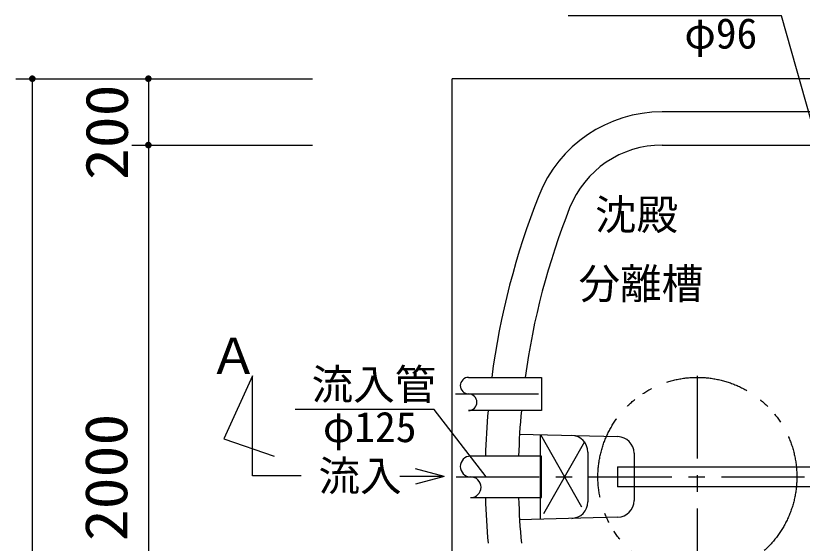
# Model space of a CAD drawing. Units: millimetres, scale not verified. Extents: x -14850 to 14850, y -10500 to 10500.
# Drawn here: x -11186 to -8814, y 1054 to 2644 of the extents above; entities that cross this region are included whole.
import ezdxf
from ezdxf.enums import TextEntityAlignment as Align

# ---------------------------------------------------------------- set-up
doc = ezdxf.new("R2010")
doc.units = ezdxf.units.MM
doc.header["$LTSCALE"] = 50
doc.linetypes.add('CHAIN1', pattern=[8, 5, -1, 1, -1])
doc.linetypes.add('DOUBLE_CHAIN1', pattern=[8.8, 5, -1, 0.6, -0.6, 0.6, -1])
for name, color, linetype, lineweight in [('0-0_空気管', 4, 'Continuous', 25), ('0-1_機器', 2, 'Continuous', 25), ('0-2_躯体', 5, 'Continuous', 25), ('0-5_製作', 5, 'Continuous', 25)]:
    doc.layers.add(name, color=color, linetype=linetype, lineweight=lineweight)
doc.styles.add('ＭＳ ゴシック', font='')
doc.styles.get('ＭＳ ゴシック').set_extended_font_data('MS Gothic')

msp = doc.modelspace()

# ---------------------------------------------------------------- linework, layer by layer
at = {"layer": '0-0_空気管', "color": 3}
for p, q in [((-8876.77, 2644.06), (-9520.09, 2644.06)), ((-9924.37, 1457.52), (-10344, 1457.52)), ((-9767.38, 1254.31), (-9924.37, 1457.52)), ((-9893.87, 1255.74), (-9980.81, 1279.03)), ((-9893.87, 1255.74), (-10028.16, 1255.74)), ((-9893.87, 1255.74), (-9980.81, 1232.44))]:
    msp.add_line(p, q, dxfattribs=at)
at = {"layer": '0-1_機器'}
msp.add_line((-9870.62, 54.31), (-9870.62, 2454.31), dxfattribs=at)
msp.add_lwpolyline([(-9870.62, 54.31), (-6070.62, 54.31), (-6070.62, 2454.31), (-9870.62, 2454.31)], dxfattribs=at)
at = {"layer": '0-1_機器', "color": 3}
msp.add_lwpolyline([(-10325.87, 1257.75), (-10472.23, 1257.75), (-10472.23, 1559.25), (-10558.74, 1368.92), (-10407.35, 1317.02)], dxfattribs=at)
at = {"layer": '0-2_躯体', "color": 3}
for p, q in [((-8510.62, 1344.31), (-8876.77, 2644.06)), ((-6965.62, 2354.31), (-9236.97, 2354.31)), ((-9236.97, 2254.31), (-8547.98, 2254.31)), ((-9667.93, 1383.38), (-9370.36, 1375.59)), ((-9603.9, 1126.92), (-9603.9, 1381.7)), ((-9460.97, 1329.25), (-9460.97, 1179.37)), ((-9321.67, 1325.61), (-9321.67, 1183.02)), ((-9371.67, 1284.31), (-9371.67, 1224.31)), ((-9371.67, 1284.31), (-7340.62, 1284.31)), ((-7340.62, 1224.31), (-9371.67, 1224.31)), ((-9814.37, 1191.81), (-9600.75, 1191.81)), ((-9370.36, 1133.04), (-9667.93, 1125.25))]:
    msp.add_line(p, q, dxfattribs=at)
at = {"layer": '0-2_躯体', "color": 3, "linetype": 'CHAIN1'}
for p, q in [((-9130.62, 909.32), (-9130.62, 1599.31)), ((-9859.65, 1504.31), (-9586.88, 1504.31)), ((-9603.9, 1381.7), (-9471.34, 1148.88)), ((-9471.34, 1359.74), (-9603.9, 1126.92)), ((-9857.83, 1254.31), (-6032.76, 1254.31))]:
    msp.add_line(p, q, dxfattribs=at)
at = {"layer": '0-2_躯体', "color": 3}
for points in [[(-9820.62, 1554.31), (-9600.75, 1554.31), (-9600.75, 1454.31), (-9820.62, 1454.31)], [(-9600.75, 1191.81), (-9600.75, 1316.81), (-9814.37, 1316.81)]]:
    msp.add_lwpolyline(points, dxfattribs=at)
at = {"layer": '0-2_躯体', "color": 3, "linetype": 'DOUBLE_CHAIN1'}
msp.add_circle((-9130.62, 1254.31), 300, dxfattribs=at)
at = {"layer": '0-2_躯体', "color": 3}
for centre, radius, start, end in [((-9236.97, 1954.31), 400, 90, 158.38171), ((-9236.97, 1954.31), 300, 90, 158.38171), ((-7470.62, 1254.31), 2300, 158.38171, 172.50528), ((-7470.62, 1254.31), 2200, 158.38171, 172.16251), ((-9820.62, 1529.31), 25, 90, 270), ((-9820.62, 1479.31), 25, 270, 90), ((-7470.62, 1254.31), 2300, 175.01144, 178.44286), ((-7470.62, 1254.31), 2200, 174.78409, 178.37206), ((-9510.97, 1329.25), 50, 0, 88.5), ((-9371.67, 1325.61), 50, 0, 88.5), ((-9814.37, 1285.56), 31.25, 90, 270), ((-9814.37, 1223.06), 31.25, 270, 90), ((-7470.62, 1254.31), 2300, 181.55713, 184.98854), ((-7470.62, 1254.31), 2200, 181.62793, 185.2159), ((-9510.97, 1179.37), 50, 271.5, 0), ((-9371.67, 1183.02), 50, 271.5, 0)]:
    msp.add_arc(centre, radius, start, end, dxfattribs=at)
at = {"layer": '0-5_製作', "color": 2}
for p, q in [((-11186.35, 2454.31), (-10290.99, 2454.31)), ((-11136.35, 2454.31), (-11136.35, 54.31)), ((-10786.35, 2454.31), (-10786.35, 2254.31)), ((-10836.35, 2254.31), (-10290.99, 2254.31)), ((-10786.35, 2254.31), (-10786.35, 254.31))]:
    msp.add_line(p, q, dxfattribs=at)
at = {"layer": '0-5_製作'}
for points in [[(-11145.39, 2458.57), (-11146.35, 2454.31), (-11146.33, 2454.94)], [(-11145.39, 2458.57), (-11136.35, 2454.31), (-11146.35, 2454.31)], [(-11136.35, 2454.31), (-11146.27, 2453.06), (-11146.35, 2454.31)], [(-11145.39, 2458.57), (-11146.33, 2454.94), (-11145.86, 2457.4)], [(-11145.86, 2457.4), (-11146.33, 2454.94), (-11146.17, 2456.19)], [(-11136.35, 2454.31), (-11146.03, 2451.83), (-11146.27, 2453.06)], [(-11136.35, 2454.31), (-11145.64, 2450.63), (-11146.03, 2451.83)], [(-11136.35, 2454.31), (-11145.11, 2449.5), (-11145.64, 2450.63)], [(-11144.79, 2459.67), (-11136.35, 2454.31), (-11145.39, 2458.57)], [(-11136.35, 2454.31), (-11144.44, 2448.43), (-11145.11, 2449.5)], [(-11144.05, 2460.69), (-11136.35, 2454.31), (-11144.79, 2459.67)], [(-11136.35, 2454.31), (-11143.64, 2447.47), (-11144.44, 2448.43)], [(-11143.19, 2461.6), (-11136.35, 2454.31), (-11144.05, 2460.69)], [(-11136.35, 2454.31), (-11142.72, 2446.61), (-11143.64, 2447.47)], [(-11142.22, 2462.4), (-11136.35, 2454.31), (-11143.19, 2461.6)], [(-11136.35, 2454.31), (-11141.7, 2445.87), (-11142.72, 2446.61)], [(-11141.16, 2463.08), (-11136.35, 2454.31), (-11142.22, 2462.4)], [(-11136.35, 2454.31), (-11140.6, 2445.26), (-11141.7, 2445.87)], [(-11140.03, 2463.61), (-11136.35, 2454.31), (-11141.16, 2463.08)], [(-11136.35, 2454.31), (-11139.44, 2444.8), (-11140.6, 2445.26)], [(-11138.83, 2464), (-11136.35, 2454.31), (-11140.03, 2463.61)], [(-11136.35, 2454.31), (-11138.22, 2444.49), (-11139.44, 2444.8)], [(-11137.6, 2464.23), (-11136.35, 2454.31), (-11138.83, 2464)], [(-11136.35, 2444.31), (-11138.22, 2444.49), (-11136.35, 2454.31)], [(-11136.35, 2444.31), (-11136.97, 2444.33), (-11138.22, 2444.49)], [(-11136.35, 2464.31), (-11136.35, 2454.31), (-11137.6, 2464.23)], [(-11135.72, 2464.29), (-11136.35, 2454.31), (-11136.35, 2464.31)], [(-11134.47, 2464.14), (-11136.35, 2454.31), (-11135.72, 2464.29)], [(-11133.26, 2463.82), (-11136.35, 2454.31), (-11134.47, 2464.14)], [(-11133.26, 2463.82), (-11126.35, 2454.31), (-11136.35, 2454.31)], [(-11126.35, 2454.31), (-11136.35, 2444.31), (-11136.35, 2454.31)], [(-11126.35, 2454.31), (-11135.09, 2444.39), (-11136.35, 2444.31)], [(-11126.35, 2454.31), (-11133.86, 2444.63), (-11135.09, 2444.39)], [(-11126.35, 2454.31), (-11132.66, 2445.02), (-11133.86, 2444.63)], [(-11132.09, 2463.36), (-11126.35, 2454.31), (-11133.26, 2463.82)], [(-11126.35, 2454.31), (-11131.53, 2445.55), (-11132.66, 2445.02)], [(-11130.99, 2462.76), (-11126.35, 2454.31), (-11132.09, 2463.36)], [(-11126.35, 2454.31), (-11130.47, 2446.22), (-11131.53, 2445.55)], [(-11129.97, 2462.02), (-11126.35, 2454.31), (-11130.99, 2462.76)], [(-11126.35, 2454.31), (-11129.5, 2447.02), (-11130.47, 2446.22)], [(-11129.06, 2461.16), (-11126.35, 2454.31), (-11129.97, 2462.02)], [(-11126.35, 2454.31), (-11128.64, 2447.94), (-11129.5, 2447.02)], [(-11128.26, 2460.19), (-11126.35, 2454.31), (-11129.06, 2461.16)], [(-11126.35, 2454.31), (-11127.9, 2448.95), (-11128.64, 2447.94)], [(-11127.58, 2459.13), (-11126.35, 2454.31), (-11128.26, 2460.19)], [(-11126.35, 2454.31), (-11127.3, 2450.06), (-11127.9, 2448.95)], [(-11127.05, 2457.99), (-11126.35, 2454.31), (-11127.58, 2459.13)], [(-11126.35, 2454.31), (-11126.83, 2451.22), (-11127.3, 2450.06)], [(-11126.66, 2456.8), (-11126.35, 2454.31), (-11127.05, 2457.99)], [(-11126.37, 2453.68), (-11126.83, 2451.22), (-11126.35, 2454.31)], [(-11126.52, 2452.44), (-11126.83, 2451.22), (-11126.37, 2453.68)], [(-11126.42, 2455.57), (-11126.35, 2454.31), (-11126.66, 2456.8)], [(-10794.79, 2459.67), (-10796.35, 2454.31), (-10795.39, 2458.57)], [(-10794.79, 2459.67), (-10786.35, 2454.31), (-10796.35, 2454.31)], [(-10795.39, 2458.57), (-10796.35, 2454.31), (-10796.33, 2454.94)], [(-10786.35, 2454.31), (-10796.27, 2453.06), (-10796.35, 2454.31)], [(-10795.39, 2458.57), (-10796.33, 2454.94), (-10795.86, 2457.4)], [(-10795.86, 2457.4), (-10796.33, 2454.94), (-10796.17, 2456.19)], [(-10786.35, 2454.31), (-10796.03, 2451.83), (-10796.27, 2453.06)], [(-10786.35, 2454.31), (-10795.64, 2450.63), (-10796.03, 2451.83)], [(-10786.35, 2454.31), (-10795.11, 2449.5), (-10795.64, 2450.63)], [(-10786.35, 2454.31), (-10794.44, 2448.43), (-10795.11, 2449.5)], [(-10794.05, 2460.69), (-10786.35, 2454.31), (-10794.79, 2459.67)], [(-10786.35, 2454.31), (-10793.64, 2447.47), (-10794.44, 2448.43)], [(-10793.19, 2461.6), (-10786.35, 2454.31), (-10794.05, 2460.69)], [(-10786.35, 2454.31), (-10792.72, 2446.61), (-10793.64, 2447.47)], [(-10792.22, 2462.4), (-10786.35, 2454.31), (-10793.19, 2461.6)], [(-10786.35, 2454.31), (-10791.7, 2445.87), (-10792.72, 2446.61)], [(-10791.16, 2463.08), (-10786.35, 2454.31), (-10792.22, 2462.4)], [(-10786.35, 2454.31), (-10790.6, 2445.26), (-10791.7, 2445.87)], [(-10790.03, 2463.61), (-10786.35, 2454.31), (-10791.16, 2463.08)], [(-10786.35, 2454.31), (-10789.44, 2444.8), (-10790.6, 2445.26)], [(-10788.83, 2464), (-10786.35, 2454.31), (-10790.03, 2463.61)], [(-10786.35, 2454.31), (-10788.22, 2444.49), (-10789.44, 2444.8)], [(-10787.6, 2464.23), (-10786.35, 2454.31), (-10788.83, 2464)], [(-10786.35, 2444.31), (-10788.22, 2444.49), (-10786.35, 2454.31)], [(-10786.35, 2444.31), (-10786.97, 2444.33), (-10788.22, 2444.49)], [(-10786.35, 2464.31), (-10786.35, 2454.31), (-10787.6, 2464.23)], [(-10785.72, 2464.29), (-10786.35, 2454.31), (-10786.35, 2464.31)], [(-10784.47, 2464.14), (-10786.35, 2454.31), (-10785.72, 2464.29)], [(-10783.26, 2463.82), (-10786.35, 2454.31), (-10784.47, 2464.14)], [(-10783.26, 2463.82), (-10776.35, 2454.31), (-10786.35, 2454.31)], [(-10776.35, 2454.31), (-10786.35, 2444.31), (-10786.35, 2454.31)], [(-10776.35, 2454.31), (-10785.09, 2444.39), (-10786.35, 2444.31)], [(-10776.35, 2454.31), (-10783.86, 2444.63), (-10785.09, 2444.39)], [(-10776.35, 2454.31), (-10782.66, 2445.02), (-10783.86, 2444.63)], [(-10782.09, 2463.36), (-10776.35, 2454.31), (-10783.26, 2463.82)], [(-10776.35, 2454.31), (-10781.53, 2445.55), (-10782.66, 2445.02)], [(-10780.99, 2462.76), (-10776.35, 2454.31), (-10782.09, 2463.36)], [(-10776.35, 2454.31), (-10780.47, 2446.22), (-10781.53, 2445.55)], [(-10779.97, 2462.02), (-10776.35, 2454.31), (-10780.99, 2462.76)], [(-10776.35, 2454.31), (-10779.5, 2447.02), (-10780.47, 2446.22)], [(-10779.06, 2461.16), (-10776.35, 2454.31), (-10779.97, 2462.02)], [(-10776.35, 2454.31), (-10778.64, 2447.94), (-10779.5, 2447.02)], [(-10778.26, 2460.19), (-10776.35, 2454.31), (-10779.06, 2461.16)], [(-10776.35, 2454.31), (-10777.9, 2448.95), (-10778.64, 2447.94)], [(-10777.58, 2459.13), (-10776.35, 2454.31), (-10778.26, 2460.19)], [(-10776.35, 2454.31), (-10777.3, 2450.06), (-10777.9, 2448.95)], [(-10777.05, 2457.99), (-10776.35, 2454.31), (-10777.58, 2459.13)], [(-10776.37, 2453.68), (-10777.3, 2450.06), (-10776.35, 2454.31)], [(-10776.37, 2453.68), (-10776.83, 2451.22), (-10777.3, 2450.06)], [(-10776.66, 2456.8), (-10776.35, 2454.31), (-10777.05, 2457.99)], [(-10776.52, 2452.44), (-10776.83, 2451.22), (-10776.37, 2453.68)], [(-10776.42, 2455.57), (-10776.35, 2454.31), (-10776.66, 2456.8)], [(-10795.39, 2258.57), (-10796.35, 2254.31), (-10796.33, 2254.94)], [(-10795.39, 2258.57), (-10786.35, 2254.31), (-10796.35, 2254.31)], [(-10786.35, 2254.31), (-10796.27, 2253.06), (-10796.35, 2254.31)], [(-10795.39, 2258.57), (-10796.33, 2254.94), (-10795.86, 2257.4)], [(-10795.86, 2257.4), (-10796.33, 2254.94), (-10796.17, 2256.19)], [(-10786.35, 2254.31), (-10796.03, 2251.83), (-10796.27, 2253.06)], [(-10786.35, 2254.31), (-10795.64, 2250.63), (-10796.03, 2251.83)], [(-10786.35, 2254.31), (-10795.11, 2249.5), (-10795.64, 2250.63)], [(-10794.79, 2259.67), (-10786.35, 2254.31), (-10795.39, 2258.57)], [(-10786.35, 2254.31), (-10794.44, 2248.44), (-10795.11, 2249.5)], [(-10794.05, 2260.69), (-10786.35, 2254.31), (-10794.79, 2259.67)], [(-10786.35, 2254.31), (-10793.64, 2247.47), (-10794.44, 2248.44)], [(-10793.19, 2261.6), (-10786.35, 2254.31), (-10794.05, 2260.69)], [(-10786.35, 2254.31), (-10792.72, 2246.61), (-10793.64, 2247.47)], [(-10792.22, 2262.4), (-10786.35, 2254.31), (-10793.19, 2261.6)], [(-10786.35, 2254.31), (-10791.7, 2245.87), (-10792.72, 2246.61)], [(-10791.16, 2263.08), (-10786.35, 2254.31), (-10792.22, 2262.4)], [(-10786.35, 2254.31), (-10790.6, 2245.27), (-10791.7, 2245.87)], [(-10790.03, 2263.61), (-10786.35, 2254.31), (-10791.16, 2263.08)], [(-10786.35, 2254.31), (-10789.44, 2244.8), (-10790.6, 2245.27)], [(-10788.83, 2264), (-10786.35, 2254.31), (-10790.03, 2263.61)], [(-10786.35, 2254.31), (-10788.22, 2244.49), (-10789.44, 2244.8)], [(-10787.6, 2264.23), (-10786.35, 2254.31), (-10788.83, 2264)], [(-10786.35, 2244.31), (-10788.22, 2244.49), (-10786.35, 2254.31)], [(-10786.35, 2264.31), (-10786.35, 2254.31), (-10787.6, 2264.23)], [(-10785.72, 2264.29), (-10786.35, 2254.31), (-10786.35, 2264.31)], [(-10784.47, 2264.14), (-10786.35, 2254.31), (-10785.72, 2264.29)], [(-10783.26, 2263.82), (-10786.35, 2254.31), (-10784.47, 2264.14)], [(-10783.26, 2263.82), (-10776.35, 2254.31), (-10786.35, 2254.31)], [(-10776.35, 2254.31), (-10786.35, 2244.31), (-10786.35, 2254.31)], [(-10776.35, 2254.31), (-10785.09, 2244.39), (-10786.35, 2244.31)], [(-10776.35, 2254.31), (-10783.86, 2244.63), (-10785.09, 2244.39)], [(-10776.35, 2254.31), (-10782.66, 2245.02), (-10783.86, 2244.63)], [(-10782.09, 2263.36), (-10776.35, 2254.31), (-10783.26, 2263.82)], [(-10776.35, 2254.31), (-10781.53, 2245.55), (-10782.66, 2245.02)], [(-10780.99, 2262.76), (-10776.35, 2254.31), (-10782.09, 2263.36)], [(-10776.35, 2254.31), (-10780.47, 2246.22), (-10781.53, 2245.55)], [(-10779.97, 2262.02), (-10776.35, 2254.31), (-10780.99, 2262.76)], [(-10776.35, 2254.31), (-10779.5, 2247.02), (-10780.47, 2246.22)], [(-10779.06, 2261.16), (-10776.35, 2254.31), (-10779.97, 2262.02)], [(-10776.35, 2254.31), (-10778.64, 2247.94), (-10779.5, 2247.02)], [(-10778.26, 2260.19), (-10776.35, 2254.31), (-10779.06, 2261.16)], [(-10776.35, 2254.31), (-10777.9, 2248.96), (-10778.64, 2247.94)], [(-10777.58, 2259.13), (-10776.35, 2254.31), (-10778.26, 2260.19)], [(-10776.35, 2254.31), (-10777.3, 2250.06), (-10777.9, 2248.96)], [(-10777.05, 2257.99), (-10776.35, 2254.31), (-10777.58, 2259.13)], [(-10776.35, 2254.31), (-10776.83, 2251.22), (-10777.3, 2250.06)], [(-10776.66, 2256.8), (-10776.35, 2254.31), (-10777.05, 2257.99)], [(-10776.37, 2253.69), (-10776.83, 2251.22), (-10776.35, 2254.31)], [(-10776.52, 2252.44), (-10776.83, 2251.22), (-10776.37, 2253.69)], [(-10776.42, 2255.57), (-10776.35, 2254.31), (-10776.66, 2256.8)], [(-10786.35, 2244.31), (-10786.97, 2244.33), (-10788.22, 2244.49)]]:
    msp.add_solid(points, dxfattribs=at)

# ---------------------------------------------------------------- texts
at = {"layer": '0-0_空気管', "style": 'ＭＳ ゴシック'}
for s, p in [('φ96', (-9169.84, 2517.56)), ('流入管', (-10294, 1459.65)), ('φ125', (-10259.96, 1331.48)), ('流入', (-10273.19, 1184.06))]:
    msp.add_text(s, height=91.79, dxfattribs=at).set_placement(p, align=Align.BOTTOM_LEFT)
at = {"layer": '0-1_機器', "color": 4, "style": 'ＭＳ ゴシック'}
msp.add_text('Ａ', height=110, dxfattribs=at).set_placement((-10604.4, 1530.91), align=Align.BOTTOM_LEFT)
at = {"layer": '0-2_躯体', "color": 4, "style": 'ＭＳ ゴシック'}
for s, p in [('沈殿', (-9439.41, 1971.41)), ('分離槽', (-9488.85, 1763.41))]:
    msp.add_text(s, height=91.79, dxfattribs=at).set_placement(p, align=Align.BOTTOM_LEFT)
at = {"layer": '0-5_製作', "color": 4, "style": 'ＭＳ ゴシック', "width": 1.1}
for s, p in [('200', (-10809.59, 2148.75)), ('2000', (-10811.35, 1060.56))]:
    msp.add_text(s, height=128.4, rotation=90, dxfattribs=at).set_placement(p, align=Align.BOTTOM_LEFT)

doc.saveas('drawing.dxf')
